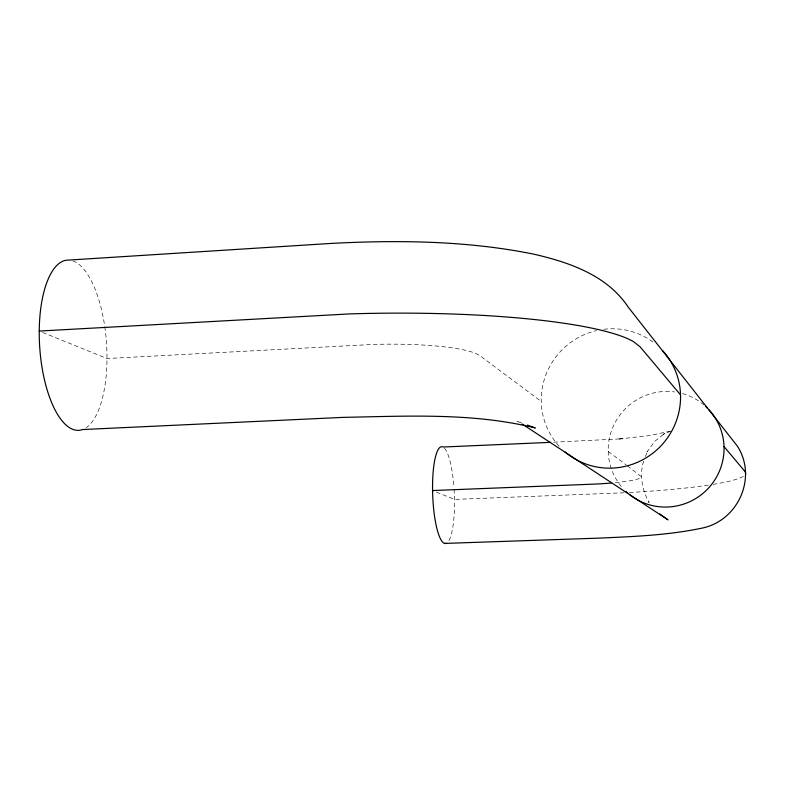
<?xml version="1.0" encoding="UTF-8"?>
<svg xmlns="http://www.w3.org/2000/svg" width="785" height="785" viewBox="0 0 785 785"><rect width="100%" height="100%" fill="white"/><g stroke="black" fill="none" stroke-linecap="round" stroke-linejoin="round"><path stroke-width="0.59" stroke-dasharray="3.92 2.94" d="M643.651 461.119C639.284 474.846 642.022 490.007 649.067 502.39L648.371 501.438L649.803 503.185M645.417 456.556L647.625 450.855L647.036 451.915L654.886 441.239L665.258 433.006L662.952 434.458L670.459 431.279M670.439 431.132L649.028 435.675L617.824 439.109L622.839 438.756L552.974 442.24M624.104 492.784L454.466 499.417L432.574 490.546M521.839 423.046L516.226 420.995L518.218 421.957M42.635 332.428L106.986 358.529L373.267 344.438A96.29 15.572 -0.6 0 1 476.191 353.642L480.391 355.988L541.258 401.469M608.218 451.493L626.361 465.054M627.313 465.76L641.374 476.77A62.015 6.476 -1.3 0 1 614.596 482.726M559.185 446.263A70.424 68.923 -45.7 0 1 544.672 378.291A70.424 68.923 -45.7 0 1 596.639 330.573M603.842 329.298A70.424 68.923 -45.7 0 1 653.876 342.702M72.848 260.875A85.31 33.461 86.1 0 1 104.582 325.422M104.758 326.589A85.31 33.461 86.1 0 1 86.272 427.629M621.357 486.533A58.267 57.482 -41.1 0 1 615.705 421.447A58.267 57.482 -41.1 0 1 674.58 391.931M682.499 393.57A58.267 57.482 -41.1 0 1 704.753 405.649M743.356 476.348A166.214 17.407 -1.3 0 1 713.035 484.384M708.374 485.11A166.214 17.407 -1.3 0 1 628.942 492.529M444.447 448.147A48.454 10.823 87.8 0 1 453.907 487.073M454.064 489.29A48.454 10.823 87.8 0 1 447.97 541.944"/><path stroke-width="1.18" d="M527.441 425.087L535.291 427.953C472.786 412.547 407.268 416.138 343.418 417.365L82.592 429.552A85.31 33.461 86.1 0 1 40.241 353.711A85.31 33.461 86.1 0 1 66.234 260.237L330.877 243.429C398.574 239.906 467.163 240.652 533.82 254.163C569.233 262.347 607.031 275.211 628.128 307.004L737.409 446.165C757.25 477.015 738.763 519.641 703.34 527.844C668.83 535.272 633.318 536.597 598.16 538.157L444.516 543.426M39.25 331.064L349.472 313.921A259.07 42.154 -0.6 0 1 633.662 341.75L640.089 346.803L680.526 394.875M550.53 442.347L443.015 447.018A48.454 10.823 87.8 0 0 432.682 494.913A48.454 10.823 87.8 0 0 446.4 543.269M432.574 490.546L596.826 484.011A62.015 6.476 -1.3 0 0 611.27 483.03M522.221 424.057L668.006 519.847L659.714 513.91M724.015 446.587L745.338 471.932L745.75 474.042M662.726 350.797A70.424 68.923 -45.7 0 1 660.558 446.263A70.424 68.923 -45.7 0 1 565.22 452.052M708.884 409.672A58.267 57.482 -41.1 0 1 708.256 488.358A58.267 57.482 -41.1 0 1 629.59 494.599M627.804 493.117A58.267 57.482 -41.1 0 1 626.106 491.577M705.607 406.414A58.267 57.482 -41.1 0 1 707.275 408.004"/></g></svg>
